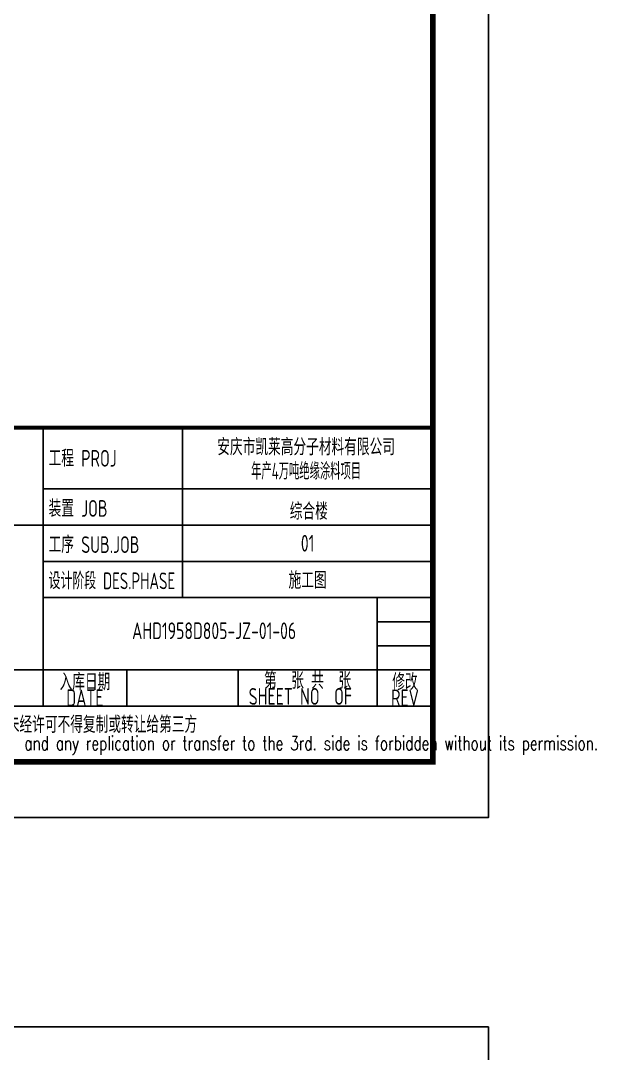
# Model space of a CAD drawing. Extents: x 5904849 to 6011887, y -826029 to -177002.
# Drawn here: x 5955844 to 5966187, y -546849 to -528306 of the extents above; entities that cross this region are included whole.
import ezdxf
from ezdxf.enums import TextEntityAlignment as Align

# ---------------------------------------------------------------- set-up
doc = ezdxf.new("R2010")
doc.units = 0
doc.header["$LTSCALE"] = 1000
doc.header["$MEASUREMENT"] = 0
doc.layers.get('0').update_dxf_attribs({"linetype": 'CONTINUOUS'})
doc.layers.add('PUB_TITLE', color=4, linetype='CONTINUOUS')
doc.styles.add('ECEC_TQ', font='txt_l.shx', dxfattribs={"bigfont": 'hztxt_l.shx'})
doc.styles.add('sceie', font='sceie.shx', dxfattribs={"bigfont": 'sceic.shx'})

msp = doc.modelspace()

# ---------------------------------------------------------------- linework, layer by layer
for p, q in [((5956249.4, -540614.7), (5956249.4, -535614.7)), ((5958749.4, -538664.7), (5958749.4, -535614.7)), ((5963249.4, -541614.7), (5963249.4, -535614.7)), ((5956249.4, -536714.7), (5963249.4, -536714.7)), ((5945249.4, -537364.7), (5956249.4, -537364.7)), ((5956249.4, -537364.7), (5963249.4, -537364.7)), ((5956249.4, -538014.7), (5963249.4, -538014.7)), ((5956249.4, -538664.7), (5963249.4, -538664.7)), ((5962249.4, -540614.7), (5962249.4, -538664.7)), ((5962249.4, -539098.1), (5963249.4, -539098.1)), ((5962249.4, -539531.4), (5963249.4, -539531.4)), ((5950749.4, -539964.7), (5963249.4, -539964.7)), ((5957749.4, -540614.7), (5957749.4, -539964.7)), ((5959749.4, -540614.7), (5959749.4, -539964.7)), ((5945249.4, -540614.7), (5963249.4, -540614.7)), ((5945249.4, -541614.7), (5963249.4, -541614.7))]:
    msp.add_line(p, q)
at = {"const_width": 70}
msp.add_lwpolyline([(5963249.4, -535614.7), (5945249.4, -535614.7)], dxfattribs=at)
at = {"layer": 'PUB_TITLE', "color": 4}
for points in [[(5904849.4, -542614.7), (5964249.4, -542614.7), (5964249.4, -500614.7), (5904849.4, -500614.7)], [(5904849.4, -588373.9), (5964249.4, -588373.9), (5964249.4, -546373.9), (5904849.4, -546373.9)]]:
    msp.add_lwpolyline(points, close=True, dxfattribs=at)
at = {"layer": 'PUB_TITLE', "color": 4, "const_width": 100}
msp.add_lwpolyline([(5907349.4, -541614.7), (5963249.4, -541614.7), (5963249.4, -501614.7), (5907349.4, -501614.7)], close=True, dxfattribs=at)

# ---------------------------------------------------------------- texts
for s, height, style, width, p in [('安庆市凯莱高分子材料有限公司', 300, 'sceie', 0.8, (5960973.1, -535944.6)), ('年产4万吨绝缘涂料项目', 300, 'sceie', 0.65, (5960973.1, -536379.6)), ('综合楼', 300, 'sceie', 0.8, (5961020.9, -537100.7)), ('01', 300, 'sceie', 0.8, (5960999.4, -537689.7)), ('施工图', 300, 'sceie', 0.8, (5960999.4, -538339.7)), ('入库日期', 300, 'sceie', 0.8, (5956999.4, -540164.7)), ('第  张 共  张', 300, 'sceie', 0.8, (5960999.4, -540139.7)), ('修改', 300, 'sceie', 0.8, (5962749.4, -540164.7)), ('DATE', 300, 'sceie', 0.8, (5956999.4, -540464.7)), ('SHEET NO  OF  ', 300, 'sceie', 0.8, (5960999.4, -540439.7)), ('REV', 300, 'sceie', 0.8, (5962749.4, -540464.7)), ('本文件专有权属安徽华东化工医药工程有限责任公司所有,未经许可不得复制或转让给第三方', 300, 'sceie', 0.8, (5954420.5, -540963.6)), ('The proprietary right of this document belongs to Anhui Huadong Chemical And Medical Engineering  Co.,Ltd.  and any replication or transfer to the 3rd. side is forbidden without its permission. ', 250, 'ECEC_TQ', 0.72, (5954249.4, -541314.7))]:
    msp.add_text(s, height=height, dxfattribs=dict(style=style, width=width)).set_placement(p, align=Align.MIDDLE)
at = {"style": 'sceie'}
for s, width, p in [('工程 PROJ', 0.8, (5956346.2, -536314.7)), ('装置 JOB', 0.8, (5956346.2, -537214.7)), ('工序 SUB.JOB', 0.8, (5956346.2, -537864.7)), ('设计阶段 DES.PHASE', 0.75, (5956346.2, -538514.7))]:
    msp.add_text(s, height=300, dxfattribs=dict(at, width=width)).set_placement(p)
at = {"style": 'sceie', "width": 0.8}
msp.add_attdef('AHD1958D805-JZ-01-06', text='200320-02-040', height=300, dxfattribs=at).set_placement((5959320.1, -539261), align=Align.MIDDLE)

doc.saveas('drawing.dxf')
